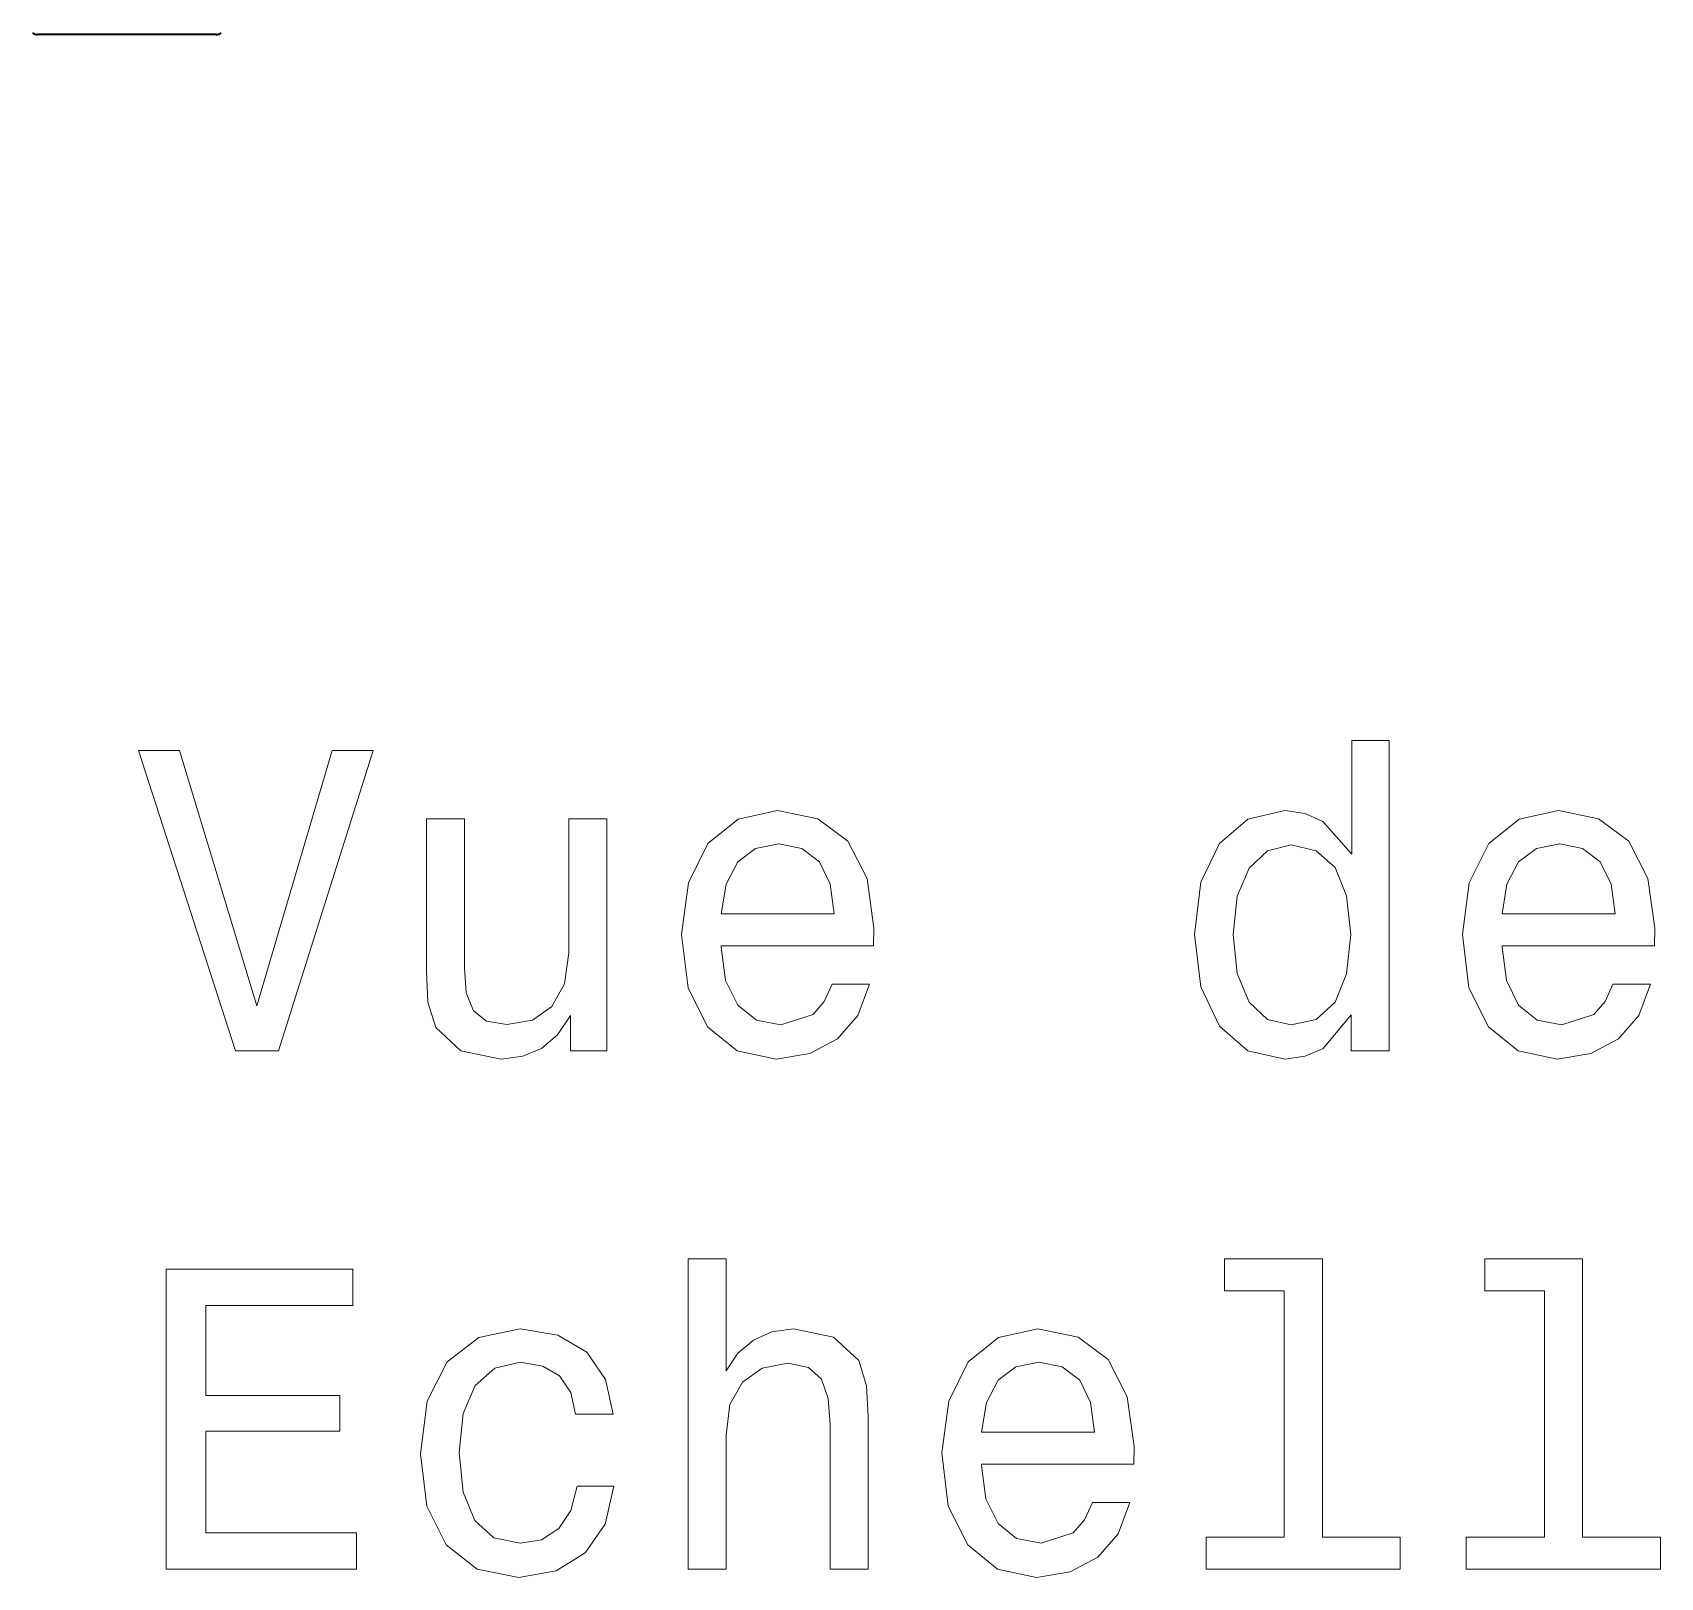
# Model space of a CAD drawing. Extents: x 502 to 772, y 351 to 502.
# Drawn here: x 593.4 to 612.39, y 465.25 to 483.28 of the extents above; entities that cross this region are included whole.
import ezdxf

# ---------------------------------------------------------------- set-up
doc = ezdxf.new("R2010")
doc.units = 0

msp = doc.modelspace()

# ---------------------------------------------------------------- linework, layer by layer
at = {"color": 7, "lineweight": 35, "ltscale": 0.038562}
msp.add_line((595, 483.253), (593.457, 483.253), dxfattribs=at)
at = {"color": 7, "lineweight": 35, "ltscale": 0.013568}
msp.add_line((595.543, 483.253), (595, 483.253), dxfattribs=at)
at = {"color": 7, "lineweight": 13}
for points in [[(596.896, 474.901), (596.018, 471.921), (595.115, 474.901), (594.636, 474.901), (595.766, 471.396), (596.27, 471.396), (597.375, 474.901)], [(608.782, 471.815), (608.782, 471.396), (609.226, 471.396), (609.226, 475.017), (608.787, 475.017), (608.787, 473.691), (608.45, 474.074), (608.243, 474.165), (608.006, 474.2), (607.577, 474.099), (607.244, 473.817), (607.027, 473.363), (606.952, 472.753), (607.027, 472.142), (607.244, 471.684), (607.577, 471.396), (608.006, 471.3), (608.243, 471.336), (608.455, 471.426)], [(601.434, 472.622), (603.21, 472.622), (603.215, 472.828), (603.134, 473.408), (602.912, 473.842), (602.559, 474.104), (602.09, 474.2), (601.631, 474.099), (601.278, 473.817), (601.051, 473.358), (600.97, 472.753), (601.046, 472.132), (601.273, 471.678), (601.621, 471.396), (602.075, 471.3), (602.468, 471.366), (602.791, 471.537), (603.028, 471.81), (603.164, 472.173), (602.726, 472.173), (602.635, 471.971), (602.504, 471.82), (602.13, 471.699), (601.843, 471.754), (601.626, 471.931), (601.485, 472.218), (601.434, 472.606)], [(610.542, 472.622), (612.318, 472.622), (612.323, 472.828), (612.242, 473.408), (612.02, 473.842), (611.667, 474.104), (611.198, 474.2), (610.739, 474.099), (610.386, 473.817), (610.159, 473.358), (610.079, 472.753), (610.154, 472.132), (610.381, 471.678), (610.729, 471.396), (611.183, 471.3), (611.576, 471.366), (611.899, 471.537), (612.136, 471.81), (612.272, 472.173), (611.834, 472.173), (611.743, 471.971), (611.612, 471.82), (611.238, 471.699), (610.951, 471.754), (610.734, 471.931), (610.593, 472.218), (610.542, 472.606)], [(600.098, 474.104), (599.654, 474.104), (599.654, 472.541), (599.604, 472.178), (599.458, 471.916), (599.231, 471.754), (598.933, 471.704), (598.696, 471.744), (598.545, 471.865), (598.459, 472.072), (598.439, 472.364), (598.439, 474.104), (597.995, 474.104), (597.995, 472.324), (598.01, 471.966), (598.106, 471.668), (598.398, 471.396), (598.867, 471.3), (599.12, 471.336), (599.336, 471.426), (599.523, 471.583), (599.674, 471.81), (599.674, 471.396), (600.098, 471.396)], [(601.434, 472.995), (601.49, 473.343), (601.626, 473.6), (601.833, 473.756), (602.105, 473.812), (602.372, 473.756), (602.579, 473.6), (602.705, 473.343), (602.751, 472.995)], [(608.081, 473.802), (608.374, 473.731), (608.596, 473.534), (608.727, 473.207), (608.777, 472.753), (608.727, 472.294), (608.596, 471.966), (608.374, 471.764), (608.081, 471.699), (607.804, 471.764), (607.592, 471.966), (607.451, 472.299), (607.406, 472.753), (607.451, 473.202), (607.592, 473.529), (607.804, 473.731)], [(610.542, 472.995), (610.598, 473.343), (610.734, 473.6), (610.941, 473.756), (611.213, 473.812), (611.481, 473.756), (611.687, 473.6), (611.813, 473.343), (611.859, 472.995)], [(594.959, 465.349), (597.178, 465.349), (597.178, 465.773), (595.423, 465.773), (595.423, 466.958), (596.986, 466.958), (596.986, 467.377), (595.423, 467.377), (595.423, 468.426), (597.138, 468.426), (597.138, 468.849), (594.959, 468.849)], [(601.046, 465.349), (601.49, 465.349), (601.49, 466.913), (601.535, 467.271), (601.682, 467.533), (601.909, 467.694), (602.211, 467.755), (602.453, 467.704), (602.604, 467.568), (602.68, 467.341), (602.705, 467.039), (602.705, 465.349), (603.149, 465.349), (603.149, 467.13), (603.129, 467.488), (603.038, 467.785), (602.741, 468.057), (602.277, 468.153), (602.024, 468.118), (601.808, 468.022), (601.626, 467.871), (601.49, 467.664), (601.49, 468.97), (601.046, 468.97)], [(608.001, 468.597), (608.001, 465.722), (607.088, 465.722), (607.088, 465.349), (609.352, 465.349), (609.352, 465.722), (608.445, 465.722), (608.445, 468.97), (607.305, 468.97), (607.305, 468.597)], [(611.037, 468.597), (611.037, 465.722), (610.124, 465.722), (610.124, 465.349), (612.388, 465.349), (612.388, 465.722), (611.481, 465.722), (611.481, 468.97), (610.341, 468.97), (610.341, 468.597)], [(599.735, 467.16), (600.174, 467.16), (600.083, 467.563), (599.866, 467.881), (599.528, 468.078), (599.089, 468.153), (598.605, 468.052), (598.237, 467.77), (598.005, 467.311), (597.924, 466.696), (598, 466.086), (598.227, 465.632), (598.585, 465.349), (599.074, 465.253), (599.508, 465.329), (599.846, 465.541), (600.078, 465.874), (600.179, 466.318), (599.755, 466.318), (599.679, 466.035), (599.538, 465.823), (599.336, 465.692), (599.089, 465.652), (598.782, 465.717), (598.56, 465.919), (598.424, 466.247), (598.378, 466.711), (598.424, 467.165), (598.565, 467.493), (598.792, 467.694), (599.089, 467.765), (599.352, 467.72), (599.548, 467.604), (599.679, 467.412)], [(604.47, 466.575), (606.246, 466.575), (606.251, 466.782), (606.17, 467.361), (605.948, 467.795), (605.595, 468.057), (605.126, 468.153), (604.667, 468.052), (604.314, 467.77), (604.087, 467.311), (604.006, 466.706), (604.082, 466.086), (604.309, 465.632), (604.657, 465.349), (605.111, 465.253), (605.504, 465.319), (605.827, 465.49), (606.064, 465.763), (606.2, 466.126), (605.762, 466.126), (605.671, 465.924), (605.54, 465.773), (605.166, 465.652), (604.879, 465.707), (604.662, 465.884), (604.521, 466.171), (604.47, 466.56)], [(604.47, 466.948), (604.526, 467.296), (604.662, 467.553), (604.869, 467.709), (605.141, 467.765), (605.409, 467.709), (605.615, 467.553), (605.741, 467.296), (605.787, 466.948)]]:
    msp.add_lwpolyline(points, close=True, dxfattribs=at)
at = {"color": 7, "lineweight": 35}
for centre, start, end in [((593.457, 483.333), 225.0045, 269.9955), ((595.543, 483.333), 270.0045, 314.9955)]:
    msp.add_arc(centre, 0.08, start, end, dxfattribs=at)

doc.saveas('drawing.dxf')
